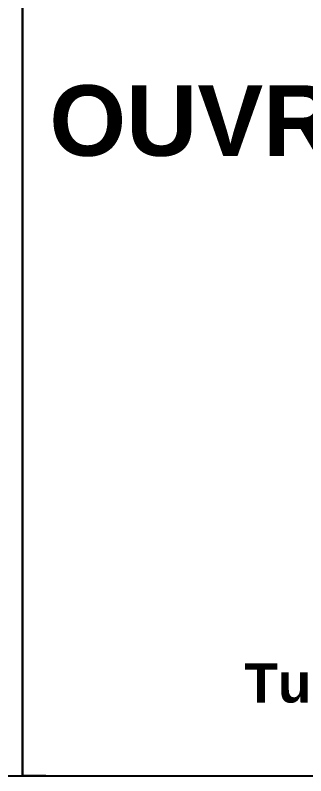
# Model space of a CAD drawing. Extents: x 159 to 725, y 98 to 296.
# Drawn here: x 619.1 to 656.1, y 98 to 195 of the extents above; entities that cross this region are included whole.
import ezdxf
from ezdxf.enums import TextEntityAlignment as Align

# ---------------------------------------------------------------- set-up
doc = ezdxf.new("R2010")
doc.units = 0
doc.header["$LTSCALE"] = 8
doc.header["$MEASUREMENT"] = 0
doc.layers.get('0').update_dxf_attribs({"linetype": 'CONTINUOUS'})
doc.layers.add('ACOTA', color=1, linetype='CONTINUOUS')
doc.styles.add('style1', font='')
doc.styles.get('style1').set_extended_font_data('Arial', bold=True)

msp = doc.modelspace()

# ---------------------------------------------------------------- linework, layer by layer
at = {"color": 7}
for points in [[(620, 197), (515, 197), (515, 98), (620, 98)], [(725, 197), (620, 197), (620, 98), (725, 98)]]:
    msp.add_lwpolyline(points, close=True, dxfattribs=at)
at = {"layer": 'ACOTA'}
for p, q in [((620, 101), (620, 98)), ((620, 98), (620, 101)), ((620, 98), (623, 98)), ((623, 98), (620, 98))]:
    msp.add_line(p, q, dxfattribs=at)

# ---------------------------------------------------------------- texts
at = {"color": 7, "style": 'style1'}
for s, height, p in [('OUVRIR PAR ICI', 9, (672.682, 177.082)), ('Tube standard', 5, (672.339, 107.339))]:
    msp.add_text(s, height=height, dxfattribs=at).set_placement(p, align=Align.CENTER)

doc.saveas('drawing.dxf')
